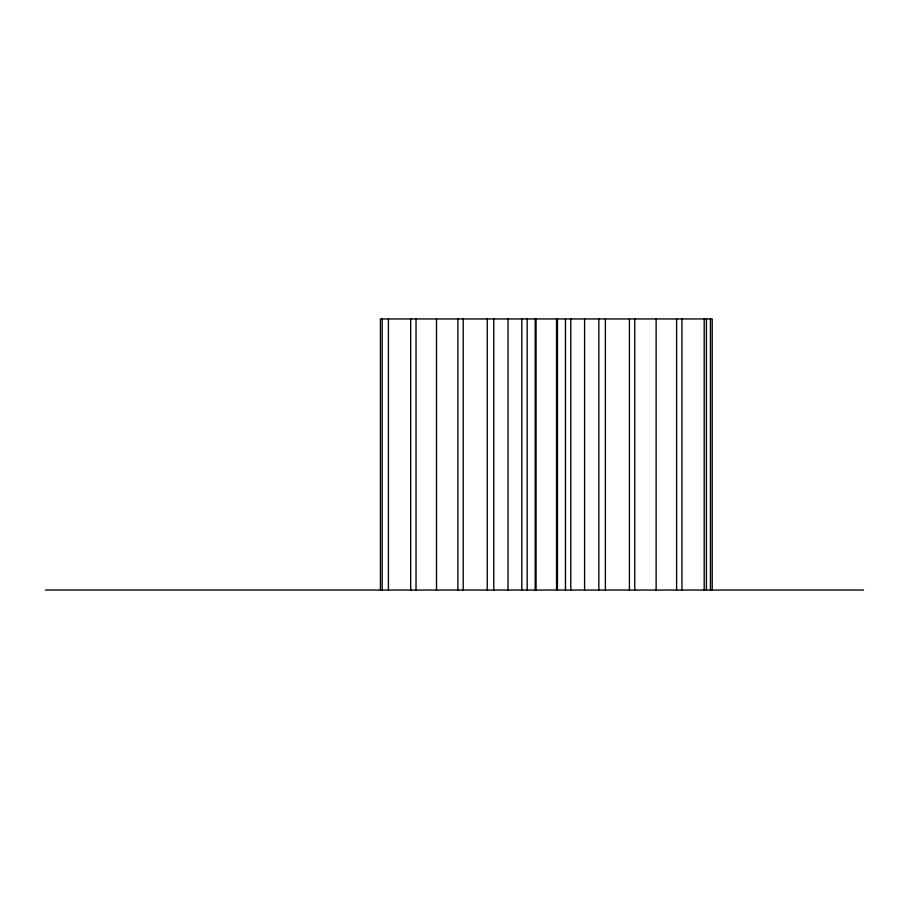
<?xml version="1.0" encoding="UTF-8"?>
<svg xmlns="http://www.w3.org/2000/svg" width="909" height="909" viewBox="0 0 909 909"><rect width="100%" height="100%" fill="white"/><g stroke="black" fill="none" stroke-linecap="round" stroke-linejoin="round"><path stroke-width="1.36" d="M45.45 590.043L863.55 590.043M712.213 590.043L712.213 318.957L380.416 318.957L380.416 590.043M710.429 318.957L710.429 590.043M706.418 318.957L706.418 590.043M704.202 318.957L704.202 590.043M681.943 318.957L681.943 590.043M676.603 318.957L676.603 590.043M656.128 318.957L656.128 590.043M634.755 318.957L634.755 590.043M629.414 318.957L629.414 590.043M605.383 318.957L605.383 590.043M598.838 318.957L598.838 590.043M584.589 318.957L584.589 590.043M570.795 318.957L570.795 590.043M565.455 318.957L565.455 590.043M557.444 318.957L557.444 590.043M556.547 318.957L556.547 590.043M536.071 318.957L536.071 590.043M535.185 318.957L535.185 590.043M527.175 318.957L527.175 590.043M521.834 318.957L521.834 590.043M508.029 318.957L508.029 590.043M493.792 318.957L493.792 590.043M487.247 318.957L487.247 590.043M463.215 318.957L463.215 590.043M457.875 318.957L457.875 590.043M436.502 318.957L436.502 590.043M416.027 318.957L416.027 590.043M410.686 318.957L410.686 590.043M388.427 318.957L388.427 590.043M382.2 318.957L382.2 590.043"/></g></svg>
